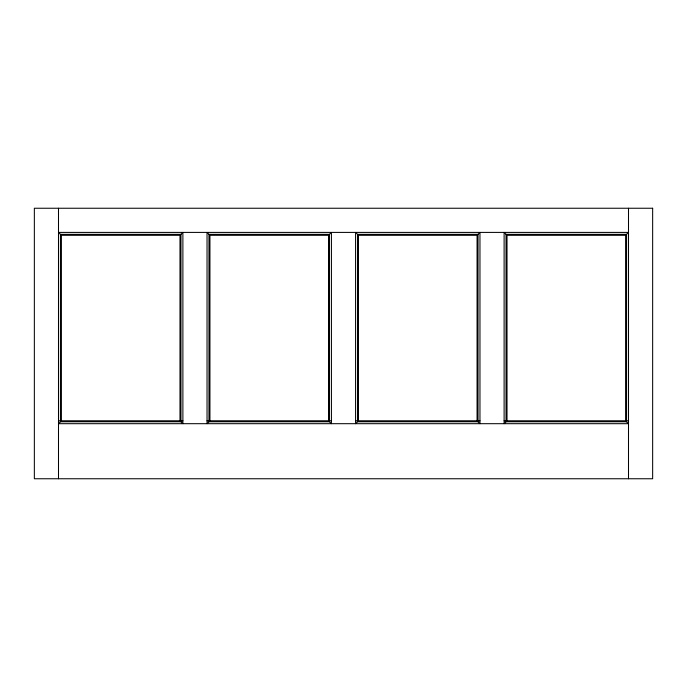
<?xml version="1.0" encoding="UTF-8"?>
<svg xmlns="http://www.w3.org/2000/svg" width="687" height="687" viewBox="0 0 687 687"><rect width="100%" height="100%" fill="white"/><g stroke="black" fill="none" stroke-linecap="round" stroke-linejoin="round"><path stroke-width="1.03" d="M180.956 234.336L182.888 232.404L182.888 423.69L180.956 421.758L180.956 234.336L60.439 234.336L58.498 232.404L628.502 232.404L626.561 234.336L626.561 421.758L628.502 423.69L58.498 423.69L60.439 421.758L60.439 234.336M329.494 234.336L331.426 232.404L331.426 423.69L329.494 421.758L329.494 234.336L208.968 234.336L207.036 232.404L207.036 423.69L208.968 421.758L208.968 234.336M478.032 234.336L479.964 232.404L479.964 423.69L478.032 421.758L478.032 234.336L357.506 234.336L355.574 232.404L355.574 423.69L357.506 421.758L357.506 234.336M506.044 421.758L504.112 423.69L504.112 232.404L506.044 234.336L506.044 421.758L626.561 421.758M506.044 234.336L626.561 234.336M58.498 420.788L182.888 420.788M207.036 420.788L331.426 420.788M355.574 420.788L479.964 420.788M504.112 420.788L628.502 420.788M60.439 421.758L180.956 421.758M208.968 421.758L329.494 421.758M357.506 421.758L478.032 421.758M628.502 208.247L628.502 478.753M625.599 420.788L625.599 235.298L507.015 235.298L507.015 420.788M477.061 420.788L477.061 235.298L358.477 235.298L358.477 420.788M328.523 420.788L328.523 235.298L209.939 235.298L209.939 420.788M179.985 420.788L179.985 235.298L61.401 235.298L61.401 420.788M58.498 208.247L58.498 478.753M652.65 208.247L34.35 208.247L34.35 478.753L652.65 478.753L652.65 208.247"/></g></svg>
